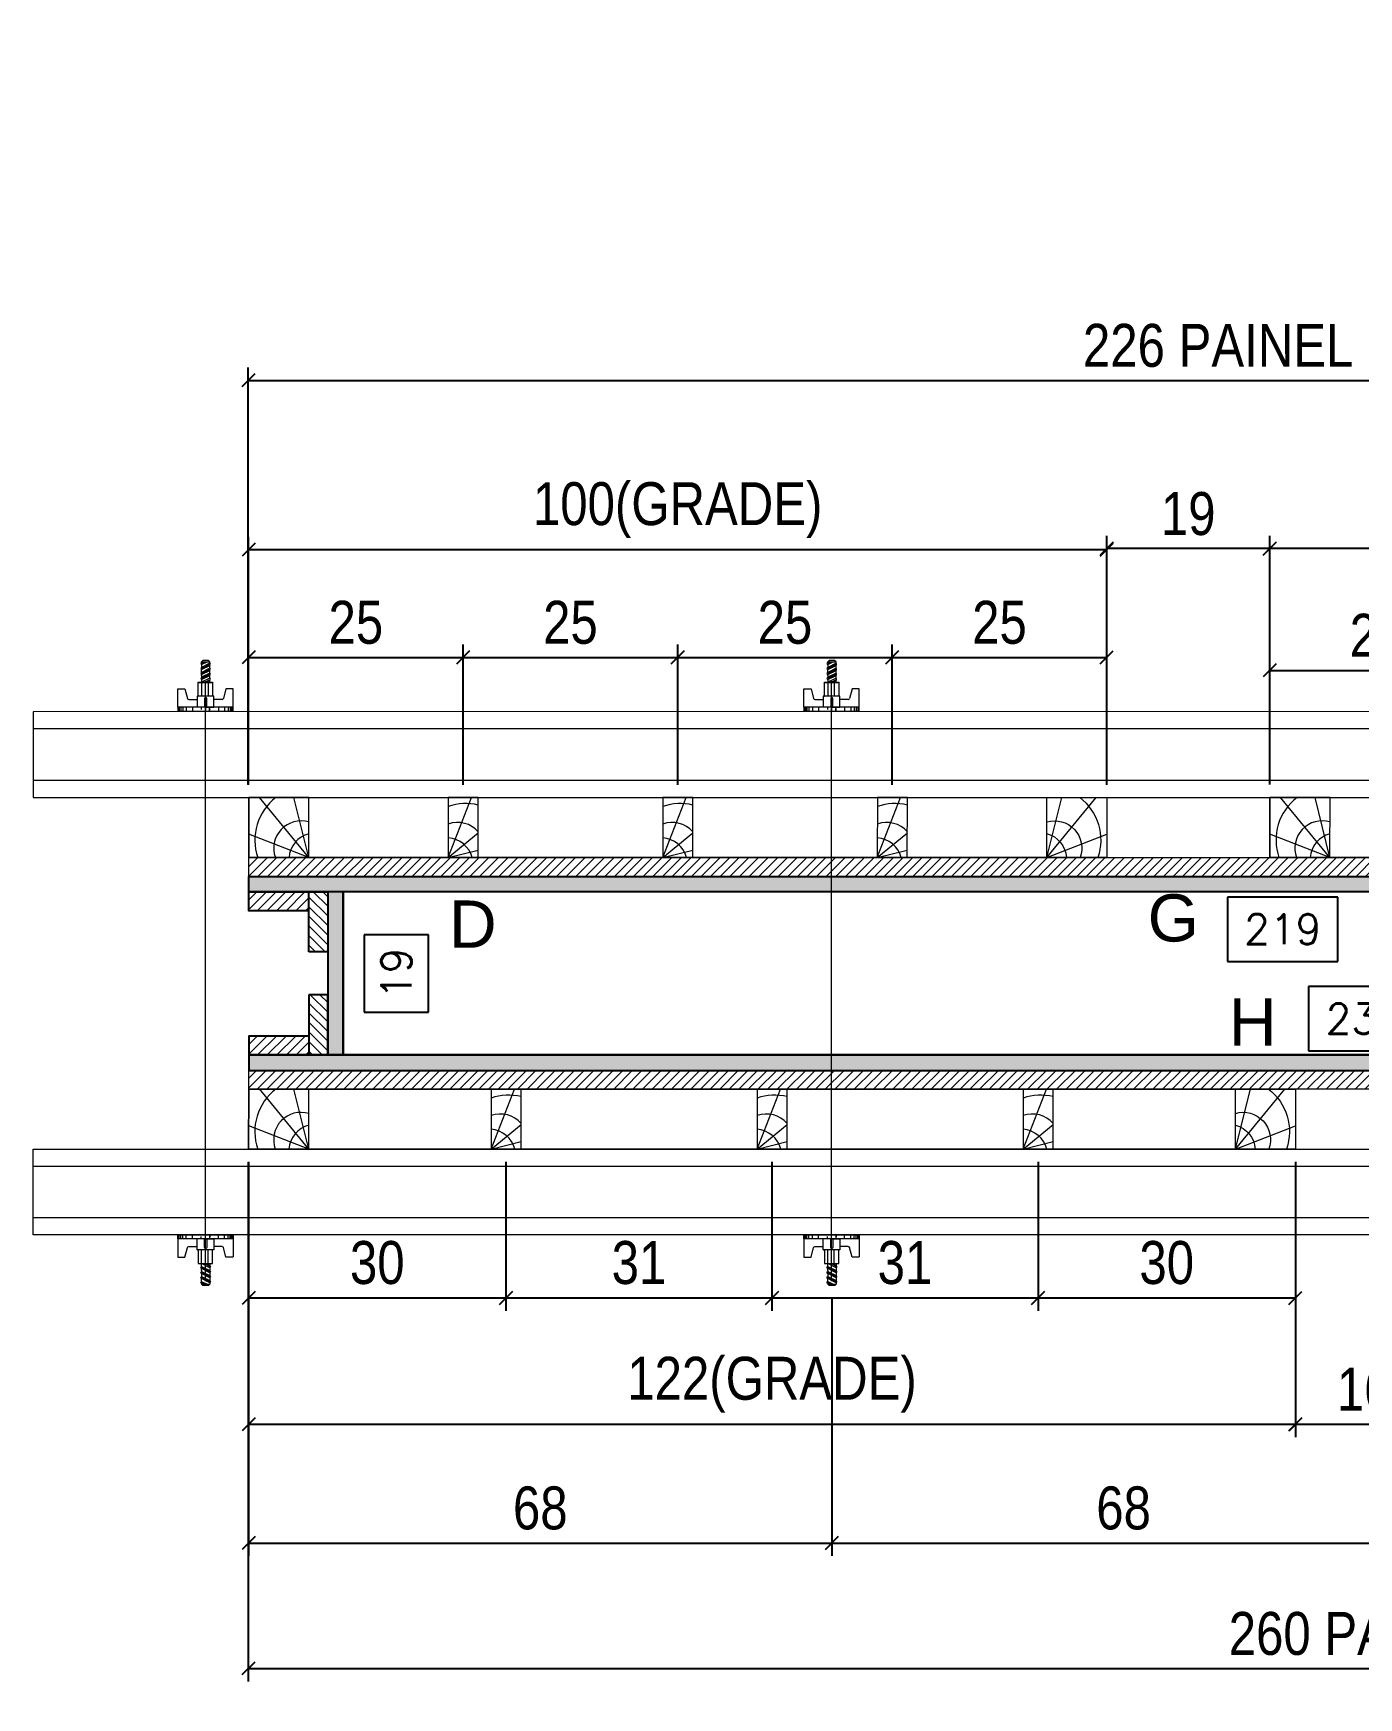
# Model space of a CAD drawing. Extents: x 14400 to 27878, y -21631 to 6985.
# Drawn here: x 22919.6 to 23228.5, y -763.4 to -375.5 of the extents above; entities that cross this region are included whole.
import ezdxf
from ezdxf.enums import TextEntityAlignment as Align

# ---------------------------------------------------------------- set-up
doc = ezdxf.new("R2010")
doc.units = 0
for name, color, linetype in [('CHAPA', 1, 'Continuous'), ('COTA', 241, 'Continuous'), ('F-PILARES-S', 170, 'Continuous'), ('SARRAFO', 251, 'Continuous'), ('TEXTO_GERAL', 7, 'Continuous')]:
    doc.layers.add(name, color=color, linetype=linetype)
for name, color, linetype, lineweight in [('Hachura', 251, 'Continuous', 9), ('Madeira', 126, 'Continuous', 18), ('Perfil Metálico', 224, 'Continuous', 18)]:
    doc.layers.add(name, color=color, linetype=linetype, lineweight=lineweight)
doc.styles.add('ARIAL', font='arial.ttf')
doc.styles.add('COTA TECNICA 2X', font='techl___.ttf', dxfattribs={"height": 10})
doc.styles.add('ROMANS', font='romans.shx')
doc.dimstyles.new('SECAO PILAR', dxfattribs={"dimtxt": 10, "dimasz": 3, "dimexe": 3, "dimexo": 3, "dimgap": 3, "dimtad": 1, "dimdec": 1, "dimlfac": 0.5, "dimzin": 12, "dimdsep": 46, "dimtxsty": 'COTA TECNICA 2X', "dimblk1": 'OBLIQUE', "dimblk2": 'OBLIQUE', "dimsah": 1, "dimcen": 0.9, "dimclrd": 256, "dimclre": 256, "dimclrt": 256, "dimadec": 1, "dimazin": 3, "dimtfac": 1, "dimtdec": 1, "dimtmove": 0, "dimatfit": 3, "dimfxl": 1, "dimtolj": 1, "dimtzin": 12, "dimarcsym": 0})
doc.dimstyles.new('SECÇÃO 2', dxfattribs={"dimtxt": 7, "dimasz": 6, "dimexe": 0.18, "dimexo": 2, "dimgap": -4, "dimtad": 3, "dimdec": 1, "dimlfac": 0.5, "dimzin": 12, "dimdsep": 46, "dimtxsty": 'ROMANS', "dimblk": 'ARCHTICK', "dimcen": 0.09, "dimse1": 1, "dimse2": 1, "dimsd1": 1, "dimsd2": 1, "dimclrd": 180, "dimclre": 5, "dimclrt": 1, "dimadec": 0, "dimazin": 3, "dimtfac": 1, "dimtdec": 1, "dimtofl": 0, "dimtmove": 0, "dimatfit": 3, "dimldrblk": 'ARCHTICK', "dimfxl": 1, "dimtolj": 1, "dimtzin": 0, "dimarcsym": 0})
pattern_1 = [(45, (32418.2473, 21777.856), (-1.12253202, 1.12253202), [])]
pattern_2 = [(135, (384.4873, 8019.9996), (-1.12253202, -1.12253202), [])]
pattern_3 = [(45, (30134.5136, 773.63), (-1.122532, 1.122532), [])]

# ---------------------------------------------------------------- blocks, each defined once
blk = doc.blocks.new('*D155')
at = {"layer": 'COTA', "color": 180, "lineweight": -2, "transparency": 16777216}
for p, q in [((23242.77, -597.65), (23216.77, -597.65)), ((23216.77, -597.65), (23216.77, -612.65)), ((23242.77, -612.65), (23242.77, -597.65)), ((23216.77, -612.65), (23242.77, -612.65))]:
    blk.add_line(p, q, dxfattribs=at)
at = {"layer": 'Defpoints', "color": 0, "transparency": 16777216}
for p in [(22991.77, -613.61), (23467.77, -613.61), (23467.77, -616.65)]:
    blk.add_point(p, dxfattribs=at)
at = {"layer": 'COTA', "color": 1, "transparency": 16777216, "insert": (23229.77, -605.15), "char_height": 7, "attachment_point": 5, "style": 'ROMANS'}
blk.add_mtext('\\A1;238', dxfattribs=at)
blk = doc.blocks.new('_ArchTick')
at = {"color": 0, "linetype": 'ByBlock', "const_width": 0.15}
blk.add_lwpolyline([(-0.5, -0.5), (0.5, 0.5)], dxfattribs=at)
blk = doc.blocks.new('*D156')
at = {"layer": 'COTA', "color": 180, "lineweight": -2, "transparency": 16777216}
for p, q in [((23223.6, -576.81), (23197.93, -576.81)), ((23197.93, -576.81), (23197.93, -591.81)), ((23223.6, -591.81), (23223.6, -576.81)), ((23197.93, -591.81), (23223.6, -591.81))]:
    blk.add_line(p, q, dxfattribs=at)
at = {"layer": 'Defpoints', "color": 0, "transparency": 16777216}
for p in [(22991.77, -575.61), (23429.77, -575.61), (23429.77, -595.81)]:
    blk.add_point(p, dxfattribs=at)
at = {"layer": 'COTA', "color": 1, "transparency": 16777216, "insert": (23210.77, -584.31), "char_height": 7, "attachment_point": 5, "style": 'ROMANS'}
blk.add_mtext('\\A1;219', dxfattribs=at)
blk = doc.blocks.new('*D157')
at = {"layer": 'COTA', "color": 180, "lineweight": -2, "transparency": 16777216}
for p, q in [((23011.67, -585.61), (22996.67, -585.61)), ((22996.67, -585.61), (22996.67, -603.61)), ((23011.67, -603.61), (23011.67, -585.61)), ((22996.67, -603.61), (23011.67, -603.61))]:
    blk.add_line(p, q, dxfattribs=at)
at = {"layer": 'Defpoints', "color": 0, "transparency": 16777216}
for p in [(22991.77, -575.61), (22991.77, -613.61), (23015.67, -613.61)]:
    blk.add_point(p, dxfattribs=at)
at = {"layer": 'COTA', "color": 1, "transparency": 16777216, "insert": (23004.17, -594.61), "char_height": 7, "attachment_point": 5, "rotation": 90, "style": 'ROMANS'}
blk.add_mtext('\\A1;19', dxfattribs=at)
blk = doc.blocks.new('PONTALETE')
at = {"layer": 'Madeira'}
for q in [(2.71, 7), (7, 5.76), (7, 1.74)]:
    blk.add_line((0, 0), q, dxfattribs=at)
blk.add_lwpolyline([(0, 0), (7, 0), (7, 7), (0, 7)], close=True, dxfattribs=at)
for centre, radius, start, end in [((2.04, 0.06), 6.23, 37.2818, 109.0913), ((1.09, 0.9), 3.19, 343.603, 109.9847), ((-0.21, -0.78), 3.09, 14.6322, 86.0383)]:
    blk.add_arc(centre, radius, start, end, dxfattribs=at)
blk = doc.blocks.new('MEIO PONTALETE')
at = {"layer": 'Madeira'}
for q in [(2.71, 7), (3.5, 2.88), (3.5, 0.87)]:
    blk.add_line((0, 0), q, dxfattribs=at)
blk.add_lwpolyline([(0, 0), (3.5, 0), (3.5, 7), (0, 7)], close=True, dxfattribs=at)
for centre, radius, start, end in [((2.04, 0.06), 6.23, 76.4499, 109.0913), ((1.09, 0.9), 3.19, 40.9063, 109.9847), ((-0.21, -0.78), 3.09, 14.6322, 86.0383)]:
    blk.add_arc(centre, radius, start, end, dxfattribs=at)
blk = doc.blocks.new('_Oblique')
at = {"color": 0, "linetype": 'ByBlock', "lineweight": -2}
blk.add_line((-0.5, -0.5), (0.5, 0.5), dxfattribs=at)
blk = doc.blocks.new('*D191')
at = {"layer": 'COTA', "lineweight": -2, "transparency": 16777216}
for p, q in [((22969.67, -550.61), (22969.67, -453.41)), ((23421.77, -530.61), (23421.77, -453.41)), ((22969.67, -456.41), (23421.77, -456.41))]:
    blk.add_line(p, q, dxfattribs=at)
at = {"layer": 'Defpoints', "color": 0, "transparency": 16777216}
for p in [(23421.77, -456.41), (23421.77, -533.61), (22969.67, -553.61)]:
    blk.add_point(p, dxfattribs=at)
at = {"layer": 'COTA', "lineweight": -2, "transparency": 16777216, "xscale": 3, "yscale": 3, "zscale": 3, "rotation": 180}
blk.add_blockref('_Oblique', (22969.67, -456.41), dxfattribs=at)
at = {"layer": 'COTA', "lineweight": -2, "transparency": 16777216, "xscale": 3, "yscale": 3, "zscale": 3}
blk.add_blockref('_Oblique', (23421.77, -456.41), dxfattribs=at)
at = {"layer": 'COTA', "transparency": 16777216, "insert": (23195.72, -448.31), "char_height": 10, "attachment_point": 5, "style": 'COTA TECNICA 2X'}
blk.add_mtext('\\A1;226 PAINEL', dxfattribs=at)
blk = doc.blocks.new('*D192')
at = {"layer": 'COTA', "lineweight": -2, "transparency": 16777216}
for p, q in [((22969.73, -550.64), (22969.73, -517.96)), ((23019.75, -550.64), (23019.75, -517.96)), ((22969.73, -520.96), (23019.75, -520.96))]:
    blk.add_line(p, q, dxfattribs=at)
at = {"layer": 'Defpoints', "color": 0, "transparency": 16777216}
for p in [(23019.75, -520.96), (22969.73, -553.64), (23019.75, -553.64)]:
    blk.add_point(p, dxfattribs=at)
at = {"layer": 'COTA', "lineweight": -2, "transparency": 16777216, "xscale": 3, "yscale": 3, "zscale": 3, "rotation": 180}
blk.add_blockref('_Oblique', (22969.73, -520.96), dxfattribs=at)
at = {"layer": 'COTA', "lineweight": -2, "transparency": 16777216, "xscale": 3, "yscale": 3, "zscale": 3}
blk.add_blockref('_Oblique', (23019.75, -520.96), dxfattribs=at)
at = {"layer": 'COTA', "transparency": 16777216, "insert": (22994.74, -512.85), "char_height": 10, "attachment_point": 5, "style": 'COTA TECNICA 2X'}
blk.add_mtext('\\A1;25', dxfattribs=at)
blk = doc.blocks.new('*D193')
at = {"layer": 'COTA', "lineweight": -2, "transparency": 16777216}
for p, q in [((23019.75, -550.64), (23019.75, -517.96)), ((23069.75, -550.64), (23069.75, -517.96)), ((23019.75, -520.96), (23069.75, -520.96))]:
    blk.add_line(p, q, dxfattribs=at)
at = {"layer": 'Defpoints', "color": 0, "transparency": 16777216}
for p in [(23069.75, -520.96), (23019.75, -553.64), (23069.75, -553.64)]:
    blk.add_point(p, dxfattribs=at)
at = {"layer": 'COTA', "lineweight": -2, "transparency": 16777216, "xscale": 3, "yscale": 3, "zscale": 3, "rotation": 180}
blk.add_blockref('_Oblique', (23019.75, -520.96), dxfattribs=at)
at = {"layer": 'COTA', "lineweight": -2, "transparency": 16777216, "xscale": 3, "yscale": 3, "zscale": 3}
blk.add_blockref('_Oblique', (23069.75, -520.96), dxfattribs=at)
at = {"layer": 'COTA', "transparency": 16777216, "insert": (23044.75, -512.85), "char_height": 10, "attachment_point": 5, "style": 'COTA TECNICA 2X'}
blk.add_mtext('\\A1;25', dxfattribs=at)
blk = doc.blocks.new('*D194')
at = {"layer": 'COTA', "lineweight": -2, "transparency": 16777216}
for p, q in [((23069.75, -550.64), (23069.75, -517.96)), ((23119.75, -550.64), (23119.75, -517.96)), ((23069.75, -520.96), (23119.75, -520.96))]:
    blk.add_line(p, q, dxfattribs=at)
at = {"layer": 'Defpoints', "color": 0, "transparency": 16777216}
for p in [(23119.75, -520.96), (23069.75, -553.64), (23119.75, -553.64)]:
    blk.add_point(p, dxfattribs=at)
at = {"layer": 'COTA', "lineweight": -2, "transparency": 16777216, "xscale": 3, "yscale": 3, "zscale": 3, "rotation": 180}
blk.add_blockref('_Oblique', (23069.75, -520.96), dxfattribs=at)
at = {"layer": 'COTA', "lineweight": -2, "transparency": 16777216, "xscale": 3, "yscale": 3, "zscale": 3}
blk.add_blockref('_Oblique', (23119.75, -520.96), dxfattribs=at)
at = {"layer": 'COTA', "transparency": 16777216, "insert": (23094.75, -512.85), "char_height": 10, "attachment_point": 5, "style": 'COTA TECNICA 2X'}
blk.add_mtext('\\A1;25', dxfattribs=at)
blk = doc.blocks.new('*D195')
at = {"layer": 'COTA', "lineweight": -2, "transparency": 16777216}
for p, q in [((22969.73, -550.64), (22969.73, -492.86)), ((23169.75, -495.86), (22969.73, -495.86)), ((23169.75, -550.62), (23169.75, -492.86))]:
    blk.add_line(p, q, dxfattribs=at)
at = {"layer": 'Defpoints', "color": 0, "transparency": 16777216}
for p in [(22969.73, -495.86), (22969.73, -553.64), (23169.75, -553.62)]:
    blk.add_point(p, dxfattribs=at)
at = {"layer": 'COTA', "lineweight": -2, "transparency": 16777216, "xscale": 3, "yscale": 3, "zscale": 3, "rotation": 180}
blk.add_blockref('_Oblique', (22969.73, -495.86), dxfattribs=at)
at = {"layer": 'COTA', "lineweight": -2, "transparency": 16777216, "xscale": 3, "yscale": 3, "zscale": 3}
blk.add_blockref('_Oblique', (23169.75, -495.86), dxfattribs=at)
at = {"layer": 'COTA', "transparency": 16777216, "insert": (23069.74, -486.64), "char_height": 10, "attachment_point": 5, "style": 'COTA TECNICA 2X'}
blk.add_mtext('\\A1;100(GRADE)', dxfattribs=at)
blk = doc.blocks.new('*D198')
at = {"layer": 'COTA', "lineweight": -2, "transparency": 16777216}
for p, q in [((23119.75, -550.64), (23119.75, -517.96)), ((23169.75, -550.58), (23169.75, -517.96)), ((23119.75, -520.96), (23169.75, -520.96))]:
    blk.add_line(p, q, dxfattribs=at)
at = {"layer": 'Defpoints', "color": 0, "transparency": 16777216}
for p in [(23169.75, -520.96), (23119.75, -553.64), (23169.75, -553.58)]:
    blk.add_point(p, dxfattribs=at)
at = {"layer": 'COTA', "lineweight": -2, "transparency": 16777216, "xscale": 3, "yscale": 3, "zscale": 3, "rotation": 180}
blk.add_blockref('_Oblique', (23119.75, -520.96), dxfattribs=at)
at = {"layer": 'COTA', "lineweight": -2, "transparency": 16777216, "xscale": 3, "yscale": 3, "zscale": 3}
blk.add_blockref('_Oblique', (23169.75, -520.96), dxfattribs=at)
at = {"layer": 'COTA', "transparency": 16777216, "insert": (23144.75, -512.85), "char_height": 10, "attachment_point": 5, "style": 'COTA TECNICA 2X'}
blk.add_mtext('\\A1;25', dxfattribs=at)
blk = doc.blocks.new('*D187')
at = {"layer": 'COTA', "lineweight": -2, "transparency": 16777216}
for p, q in [((23207.74, -550.38), (23207.74, -520.98)), ((23257.76, -550.38), (23257.76, -520.98)), ((23207.74, -523.98), (23257.76, -523.98))]:
    blk.add_line(p, q, dxfattribs=at)
at = {"layer": 'Defpoints', "color": 0, "transparency": 16777216}
for p in [(23257.76, -523.98), (23207.74, -553.38), (23257.76, -553.38)]:
    blk.add_point(p, dxfattribs=at)
at = {"layer": 'COTA', "lineweight": -2, "transparency": 16777216, "xscale": 3, "yscale": 3, "zscale": 3, "rotation": 180}
blk.add_blockref('_Oblique', (23207.74, -523.98), dxfattribs=at)
at = {"layer": 'COTA', "lineweight": -2, "transparency": 16777216, "xscale": 3, "yscale": 3, "zscale": 3}
blk.add_blockref('_Oblique', (23257.76, -523.98), dxfattribs=at)
at = {"layer": 'COTA', "transparency": 16777216, "insert": (23232.75, -515.87), "char_height": 10, "attachment_point": 5, "style": 'COTA TECNICA 2X'}
blk.add_mtext('\\A1;25', dxfattribs=at)
blk = doc.blocks.new('*D190')
at = {"layer": 'COTA', "lineweight": -2, "transparency": 16777216}
for p, q in [((23207.74, -550.38), (23207.74, -492.6)), ((23407.75, -550.36), (23407.75, -492.6)), ((23407.75, -495.6), (23207.74, -495.6))]:
    blk.add_line(p, q, dxfattribs=at)
at = {"layer": 'Defpoints', "color": 0, "transparency": 16777216}
for p in [(23207.74, -495.6), (23207.74, -553.38), (23407.75, -553.36)]:
    blk.add_point(p, dxfattribs=at)
at = {"layer": 'COTA', "lineweight": -2, "transparency": 16777216, "xscale": 3, "yscale": 3, "zscale": 3, "rotation": 180}
blk.add_blockref('_Oblique', (23207.74, -495.6), dxfattribs=at)
at = {"layer": 'COTA', "lineweight": -2, "transparency": 16777216, "xscale": 3, "yscale": 3, "zscale": 3}
blk.add_blockref('_Oblique', (23407.75, -495.6), dxfattribs=at)
at = {"layer": 'COTA', "transparency": 16777216, "insert": (23307.75, -486.38), "char_height": 10, "attachment_point": 5, "style": 'COTA TECNICA 2X'}
blk.add_mtext('\\A1;100(GRADE)', dxfattribs=at)
blk = doc.blocks.new('*D197')
at = {"layer": 'COTA', "lineweight": -2, "transparency": 16777216}
for p, q in [((23169.75, -550.64), (23169.75, -492.6)), ((23207.74, -550.61), (23207.74, -492.6)), ((23207.74, -495.6), (23169.75, -495.6))]:
    blk.add_line(p, q, dxfattribs=at)
at = {"layer": 'Defpoints', "color": 0, "transparency": 16777216}
for p in [(23169.75, -495.6), (23169.75, -553.64), (23207.74, -553.61)]:
    blk.add_point(p, dxfattribs=at)
at = {"layer": 'COTA', "lineweight": -2, "transparency": 16777216, "xscale": 3, "yscale": 3, "zscale": 3, "rotation": 180}
blk.add_blockref('_Oblique', (23169.75, -495.6), dxfattribs=at)
at = {"layer": 'COTA', "lineweight": -2, "transparency": 16777216, "xscale": 3, "yscale": 3, "zscale": 3}
blk.add_blockref('_Oblique', (23207.74, -495.6), dxfattribs=at)
at = {"layer": 'COTA', "transparency": 16777216, "insert": (23188.74, -487.51), "char_height": 10, "attachment_point": 5, "style": 'COTA TECNICA 2X'}
blk.add_mtext('\\A1;19', dxfattribs=at)
blk = doc.blocks.new('*D204')
at = {"layer": 'COTA', "lineweight": -2, "transparency": 16777216}
for p, q in [((23153.73, -638.55), (23153.73, -673.26)), ((23213.73, -638.56), (23213.73, -673.26)), ((23213.73, -670.26), (23153.73, -670.26))]:
    blk.add_line(p, q, dxfattribs=at)
at = {"layer": 'Defpoints', "color": 0, "transparency": 16777216}
for p in [(23153.73, -635.55), (23213.73, -635.56), (23153.73, -670.26)]:
    blk.add_point(p, dxfattribs=at)
at = {"layer": 'COTA', "lineweight": -2, "transparency": 16777216, "xscale": 3, "yscale": 3, "zscale": 3, "rotation": 180}
blk.add_blockref('_Oblique', (23153.73, -670.26), dxfattribs=at)
at = {"layer": 'COTA', "lineweight": -2, "transparency": 16777216, "xscale": 3, "yscale": 3, "zscale": 3}
blk.add_blockref('_Oblique', (23213.73, -670.26), dxfattribs=at)
at = {"layer": 'COTA', "transparency": 16777216, "insert": (23183.73, -662.05), "char_height": 10, "attachment_point": 5, "style": 'COTA TECNICA 2X'}
blk.add_mtext('\\A1;30', dxfattribs=at)
blk = doc.blocks.new('*D205')
at = {"layer": 'COTA', "lineweight": -2, "transparency": 16777216}
for p, q in [((22969.73, -638.54), (22969.73, -702.68)), ((23213.73, -638.56), (23213.73, -702.68)), ((22969.73, -699.68), (23213.73, -699.68))]:
    blk.add_line(p, q, dxfattribs=at)
at = {"layer": 'Defpoints', "color": 0, "transparency": 16777216}
for p in [(22969.73, -635.54), (23213.73, -635.56), (23213.73, -699.68)]:
    blk.add_point(p, dxfattribs=at)
at = {"layer": 'COTA', "lineweight": -2, "transparency": 16777216, "xscale": 3, "yscale": 3, "zscale": 3, "rotation": 180}
blk.add_blockref('_Oblique', (22969.73, -699.68), dxfattribs=at)
at = {"layer": 'COTA', "lineweight": -2, "transparency": 16777216, "xscale": 3, "yscale": 3, "zscale": 3}
blk.add_blockref('_Oblique', (23213.73, -699.68), dxfattribs=at)
at = {"layer": 'COTA', "transparency": 16777216, "insert": (23091.73, -690.46), "char_height": 10, "attachment_point": 5, "style": 'COTA TECNICA 2X'}
blk.add_mtext('\\A1;122(GRADE)', dxfattribs=at)
blk = doc.blocks.new('*D206')
at = {"layer": 'COTA', "lineweight": -2, "transparency": 16777216}
for p, q in [((23091.73, -638.55), (23091.73, -673.26)), ((23153.73, -638.55), (23153.73, -673.26)), ((23153.73, -670.26), (23091.73, -670.26))]:
    blk.add_line(p, q, dxfattribs=at)
at = {"layer": 'Defpoints', "color": 0, "transparency": 16777216}
for p in [(23091.73, -635.55), (23153.73, -635.55), (23091.73, -670.26)]:
    blk.add_point(p, dxfattribs=at)
at = {"layer": 'COTA', "lineweight": -2, "transparency": 16777216, "xscale": 3, "yscale": 3, "zscale": 3, "rotation": 180}
blk.add_blockref('_Oblique', (23091.73, -670.26), dxfattribs=at)
at = {"layer": 'COTA', "lineweight": -2, "transparency": 16777216, "xscale": 3, "yscale": 3, "zscale": 3}
blk.add_blockref('_Oblique', (23153.73, -670.26), dxfattribs=at)
at = {"layer": 'COTA', "transparency": 16777216, "insert": (23122.73, -662.05), "char_height": 10, "attachment_point": 5, "style": 'COTA TECNICA 2X'}
blk.add_mtext('\\A1;31', dxfattribs=at)
blk = doc.blocks.new('*D207')
at = {"layer": 'COTA', "lineweight": -2, "transparency": 16777216}
for p, q in [((23029.73, -638.55), (23029.73, -673.26)), ((23091.73, -638.55), (23091.73, -673.26)), ((23091.73, -670.26), (23029.73, -670.26))]:
    blk.add_line(p, q, dxfattribs=at)
at = {"layer": 'Defpoints', "color": 0, "transparency": 16777216}
for p in [(23029.73, -635.55), (23091.73, -635.55), (23029.73, -670.26)]:
    blk.add_point(p, dxfattribs=at)
at = {"layer": 'COTA', "lineweight": -2, "transparency": 16777216, "xscale": 3, "yscale": 3, "zscale": 3, "rotation": 180}
blk.add_blockref('_Oblique', (23029.73, -670.26), dxfattribs=at)
at = {"layer": 'COTA', "lineweight": -2, "transparency": 16777216, "xscale": 3, "yscale": 3, "zscale": 3}
blk.add_blockref('_Oblique', (23091.73, -670.26), dxfattribs=at)
at = {"layer": 'COTA', "transparency": 16777216, "insert": (23060.73, -662.05), "char_height": 10, "attachment_point": 5, "style": 'COTA TECNICA 2X'}
blk.add_mtext('\\A1;31', dxfattribs=at)
blk = doc.blocks.new('*D208')
at = {"layer": 'COTA', "lineweight": -2, "transparency": 16777216}
for p, q in [((22969.73, -638.55), (22969.73, -673.26)), ((23029.73, -638.55), (23029.73, -673.26)), ((23029.73, -670.26), (22969.73, -670.26))]:
    blk.add_line(p, q, dxfattribs=at)
at = {"layer": 'Defpoints', "color": 0, "transparency": 16777216}
for p in [(22969.73, -635.55), (23029.73, -635.55), (22969.73, -670.26)]:
    blk.add_point(p, dxfattribs=at)
at = {"layer": 'COTA', "lineweight": -2, "transparency": 16777216, "xscale": 3, "yscale": 3, "zscale": 3, "rotation": 180}
blk.add_blockref('_Oblique', (22969.73, -670.26), dxfattribs=at)
at = {"layer": 'COTA', "lineweight": -2, "transparency": 16777216, "xscale": 3, "yscale": 3, "zscale": 3}
blk.add_blockref('_Oblique', (23029.73, -670.26), dxfattribs=at)
at = {"layer": 'COTA', "transparency": 16777216, "insert": (22999.73, -662.05), "char_height": 10, "attachment_point": 5, "style": 'COTA TECNICA 2X'}
blk.add_mtext('\\A1;30', dxfattribs=at)
blk = doc.blocks.new('C')
at = {"layer": 'Hachura', "color": 0}
for p, q in [((0, 3.22), (0, -3.22)), ((0.45, 3.22), (0, 3.22)), ((0.46, 3.16), (0, 3.16)), ((0.46, 3.05), (0, 3.05)), ((0.46, 2.88), (0, 2.88)), ((0, 2.75), (0, -1.16)), ((0.46, 2.65), (0, 2.65)), ((0.46, 2.23), (0, 2.23)), ((0.45, -3.23), (0.45, 3.22)), ((0.45, 3.22), (2.58, 3.22)), ((2.58, 2.39), (1.47, 2.09)), ((2.58, 3.22), (2.58, 2.39)), ((0.46, 1.51), (0, 1.51)), ((0.39, 0.49), (0.17, 0.49)), ((1.74, 0.97), (0.45, 0.97)), ((1.45, 0.1), (0.45, 0.1)), ((1.35, 1.94), (1.35, 0.96)), ((1.74, -0.97), (1.74, 0.97)), ((1.74, 0.97), (1.74, 0.84)), ((1.74, 0.97), (1.74, 0.84)), ((1.74, 0.84), (3.35, 0.84)), ((3.35, 0.45), (1.74, 0.45)), ((3.32, 0.84), (3.32, -0.84)), ((3.35, 0.84), (3.35, -0.84)), ((3.68, 0.45), (3.35, 0.45)), ((3.84, -0.52), (3.35, 0.45)), ((3.35, 0.06), (3.67, -0.57)), ((3.68, 0.45), (4.16, -0.52)), ((3.72, 0.5), (4.25, -0.57)), ((4.37, -0.55), (3.83, 0.53)), ((4.15, 0.45), (3.93, 0.45)), ((4.42, -0.52), (3.93, 0.45)), ((4.15, 0.45), (4.26, 0.45)), ((4.26, 0.45), (4.74, -0.52)), ((4.3, 0.5), (4.83, -0.57)), ((4.95, -0.55), (4.41, 0.53)), ((4.51, 0.45), (4.84, 0.45)), ((5, -0.52), (4.51, 0.45)), ((4.84, 0.45), (5.32, -0.52)), ((4.88, 0.5), (5.41, -0.57)), ((5.53, -0.55), (4.99, 0.53)), ((5.58, -0.52), (5.09, 0.45)), ((5.42, 0.45), (5.09, 0.45)), ((5.58, -0.52), (5.09, 0.45)), ((5.42, 0.45), (5.74, -0.19)), ((5.46, 0.5), (5.74, -0.07)), ((5.74, 0.19), (5.57, 0.53)), ((5.74, 0.32), (5.68, 0.45)), ((5.68, 0.45), (5.74, 0.45)), ((5.74, 0.45), (5.9, 0.29)), ((5.74, 0.45), (5.74, -0.52)), ((5.9, -0.36), (5.9, 0.29)), ((0.45, 0), (0, 0)), ((0.46, -1.52), (0, -1.52)), ((0.08, -0.48), (0.29, -0.48)), ((0.29, -0.48), (0.4, -0.48)), ((0.45, 0), (0.45, -0.97)), ((0.45, -0.16), (1.45, -0.16)), ((0.45, -0.65), (0.45, -0.32)), ((0.45, -3.23), (0.45, -0.65)), ((0.45, -0.97), (1.74, -0.97)), ((1.35, -1.94), (1.35, -0.97)), ((3.35, -0.32), (1.74, -0.32)), ((3.35, -0.84), (1.74, -0.84)), ((3.35, -0.07), (3.58, -0.52)), ((3.35, -0.52), (3.58, -0.52)), ((3.84, -0.52), (4.16, -0.52)), ((4.42, -0.52), (4.74, -0.52)), ((4.63, -0.52), (4.74, -0.52)), ((5, -0.52), (5.32, -0.52)), ((5.58, -0.52), (5.74, -0.52)), ((5.74, -0.52), (5.9, -0.36)), ((5.74, -0.52), (5.74, -0.52)), ((0.46, -2.23), (0, -2.23)), ((0.46, -2.65), (0, -2.65)), ((0.46, -2.88), (0, -2.88)), ((0.46, -3.05), (0, -3.05)), ((0.46, -3.16), (0, -3.16)), ((0, -3.22), (2.57, -3.22)), ((2.58, -2.39), (1.47, -2.1)), ((2.58, -3.23), (2.58, -2.39))]:
    blk.add_line(p, q, dxfattribs=at)
for centre, radius, start, end in [((1.52, 1.94), 0.161, 104.7436, 180), ((1.44, -0.03), 0.129, 272.695, 87.305), ((3.81, 0.39), 0.143, 25.5688, 154.4312), ((4.39, 0.39), 0.143, 25.5688, 154.4312), ((4.97, 0.39), 0.143, 25.5688, 154.4312), ((5.55, 0.39), 0.143, 25.5688, 154.4312), ((0.17, -0.37), 0.174, 221.744, 317.8592), ((3.71, -0.4), 0.174, 222.1408, 318.256), ((4.29, -0.4), 0.174, 222.1408, 318.256), ((4.87, -0.4), 0.174, 222.1408, 318.256), ((5.45, -0.4), 0.174, 222.1408, 318.256), ((5.61, -0.4), 0.174, 317.8592, 318.256), ((1.52, -1.94), 0.161, 180, 255.2564)]:
    blk.add_arc(centre, radius, start, end, dxfattribs=at)
blk = doc.blocks.new('*D209')
at = {"layer": 'COTA', "lineweight": -2, "transparency": 16777216}
for p, q in [((23213.75, -638.55), (23213.75, -702.68)), ((23245.74, -638.55), (23245.74, -702.68)), ((23213.75, -699.68), (23245.74, -699.68))]:
    blk.add_line(p, q, dxfattribs=at)
at = {"layer": 'Defpoints', "color": 0, "transparency": 16777216}
for p in [(23213.75, -635.55), (23245.74, -635.55), (23245.74, -699.68)]:
    blk.add_point(p, dxfattribs=at)
at = {"layer": 'COTA', "lineweight": -2, "transparency": 16777216, "xscale": 3, "yscale": 3, "zscale": 3, "rotation": 180}
blk.add_blockref('_Oblique', (23213.75, -699.68), dxfattribs=at)
at = {"layer": 'COTA', "lineweight": -2, "transparency": 16777216, "xscale": 3, "yscale": 3, "zscale": 3}
blk.add_blockref('_Oblique', (23245.74, -699.68), dxfattribs=at)
at = {"layer": 'COTA', "transparency": 16777216, "insert": (23229.74, -691.58), "char_height": 10, "attachment_point": 5, "style": 'COTA TECNICA 2X'}
blk.add_mtext('\\A1;16', dxfattribs=at)
blk = doc.blocks.new('*D211')
at = {"layer": 'COTA', "lineweight": -2, "transparency": 16777216}
for p, q in [((22969.67, -638.6), (22969.67, -759.59)), ((23489.73, -692.55), (23489.73, -759.59)), ((22969.67, -756.59), (23489.73, -756.59))]:
    blk.add_line(p, q, dxfattribs=at)
at = {"layer": 'Defpoints', "color": 0, "transparency": 16777216}
for p in [(22969.67, -635.6), (23489.73, -689.55), (23489.73, -756.59)]:
    blk.add_point(p, dxfattribs=at)
at = {"layer": 'COTA', "lineweight": -2, "transparency": 16777216, "xscale": 3, "yscale": 3, "zscale": 3, "rotation": 180}
blk.add_blockref('_Oblique', (22969.67, -756.59), dxfattribs=at)
at = {"layer": 'COTA', "lineweight": -2, "transparency": 16777216, "xscale": 3, "yscale": 3, "zscale": 3}
blk.add_blockref('_Oblique', (23489.73, -756.59), dxfattribs=at)
at = {"layer": 'COTA', "transparency": 16777216, "insert": (23229.7, -748.49), "char_height": 10, "attachment_point": 5, "style": 'COTA TECNICA 2X'}
blk.add_mtext('\\A1;260 PAINEL', dxfattribs=at)
blk = doc.blocks.new('*D233')
at = {"layer": 'COTA', "lineweight": -2, "transparency": 16777216}
for p, q in [((22969.75, -638.55), (22969.75, -730.37)), ((23105.68, -670.35), (23105.68, -730.37)), ((22969.75, -727.37), (23105.68, -727.37))]:
    blk.add_line(p, q, dxfattribs=at)
at = {"layer": 'Defpoints', "color": 0, "transparency": 16777216}
for p in [(22969.75, -635.55), (23105.68, -667.35), (23105.68, -727.37)]:
    blk.add_point(p, dxfattribs=at)
at = {"layer": 'COTA', "lineweight": -2, "transparency": 16777216, "xscale": 3, "yscale": 3, "zscale": 3, "rotation": 180}
blk.add_blockref('_Oblique', (22969.75, -727.37), dxfattribs=at)
at = {"layer": 'COTA', "lineweight": -2, "transparency": 16777216, "xscale": 3, "yscale": 3, "zscale": 3}
blk.add_blockref('_Oblique', (23105.68, -727.37), dxfattribs=at)
at = {"layer": 'COTA', "transparency": 16777216, "insert": (23037.72, -719.24), "char_height": 10, "attachment_point": 5, "style": 'COTA TECNICA 2X'}
blk.add_mtext('\\A1;68', dxfattribs=at)
blk = doc.blocks.new('*D234')
at = {"layer": 'COTA', "lineweight": -2, "transparency": 16777216}
for p, q in [((23105.68, -670.35), (23105.68, -730.37)), ((23241.68, -670.35), (23241.68, -730.37)), ((23105.68, -727.37), (23241.68, -727.37))]:
    blk.add_line(p, q, dxfattribs=at)
at = {"layer": 'Defpoints', "color": 0, "transparency": 16777216}
for p in [(23105.68, -667.35), (23241.68, -667.35), (23241.68, -727.37)]:
    blk.add_point(p, dxfattribs=at)
at = {"layer": 'COTA', "lineweight": -2, "transparency": 16777216, "xscale": 3, "yscale": 3, "zscale": 3, "rotation": 180}
blk.add_blockref('_Oblique', (23105.68, -727.37), dxfattribs=at)
at = {"layer": 'COTA', "lineweight": -2, "transparency": 16777216, "xscale": 3, "yscale": 3, "zscale": 3}
blk.add_blockref('_Oblique', (23241.68, -727.37), dxfattribs=at)
at = {"layer": 'COTA', "transparency": 16777216, "insert": (23173.68, -719.24), "char_height": 10, "attachment_point": 5, "style": 'COTA TECNICA 2X'}
blk.add_mtext('\\A1;68', dxfattribs=at)

msp = doc.modelspace()

# ---------------------------------------------------------------- hatches: boundary and pattern name
at = {"layer": 'Hachura'}
h = msp.add_hatch(dxfattribs=at)
h.set_pattern_fill('ANSI31', color=256, scale=0.5, angle=360, style=0)
h.set_pattern_definition(pattern_3)
h.paths.add_polyline_path([(22969.768, -572.007), (22969.768, -567.565), (23421.769, -567.607), (23421.769, -572.007)])
h = msp.add_hatch(color=256, dxfattribs=at)
h.dxf.hatch_style = 1
h.paths.add_polyline_path([(22969.768, -572.007), (22969.768, -575.607), (23421.769, -575.607), (23421.769, -572.007)])
h = msp.add_hatch(dxfattribs=at)
h.set_pattern_fill('ANSI31', color=256, scale=0.5, angle=360, style=0)
h.set_pattern_definition(pattern_1)
h.paths.add_polyline_path([(22983.768, -580.007), (22983.768, -575.607), (22969.768, -575.607), (22969.768, -580.007)])
h = msp.add_hatch(dxfattribs=at)
h.set_pattern_fill('ANSI31', color=256, scale=0.5, angle=450, style=0)
h.set_pattern_definition(pattern_2)
h.paths.add_polyline_path([(22988.168, -575.607), (22983.768, -575.607), (22983.768, -589.607), (22988.168, -589.607)])
h = msp.add_hatch(color=256, dxfattribs=at)
h.dxf.hatch_style = 1
h.paths.add_polyline_path([(22988.168, -613.607), (22991.768, -613.607), (22991.768, -575.607), (22988.168, -575.607)])
h = msp.add_hatch(dxfattribs=at)
h.set_pattern_fill('ANSI31', color=256, scale=0.5, angle=450, style=0)
h.set_pattern_definition(pattern_2)
h.paths.add_polyline_path([(22988.168, -613.607), (22983.768, -613.607), (22983.768, -599.607), (22988.168, -599.607)])
h = msp.add_hatch(dxfattribs=at)
h.set_pattern_fill('ANSI31', color=256, scale=0.5, angle=360, style=0)
h.set_pattern_definition(pattern_1)
h.paths.add_polyline_path([(22983.768, -609.207), (22983.768, -613.607), (22969.768, -613.607), (22969.768, -609.207)])
h = msp.add_hatch(color=256, dxfattribs=at)
h.dxf.hatch_style = 1
h.paths.add_polyline_path([(23489.768, -617.207), (23489.768, -613.607), (22969.768, -613.607), (22969.768, -617.207)])
h = msp.add_hatch(dxfattribs=at)
h.set_pattern_fill('ANSI31', color=256, scale=0.5, angle=360, style=0)
h.set_pattern_definition(pattern_3)
h.paths.add_polyline_path([(23489.768, -617.218), (23489.768, -621.597), (22969.768, -621.629), (22969.768, -617.207)])

# ---------------------------------------------------------------- linework, layer by layer
at = {"layer": 'CHAPA'}
for points in [[(23421.769, -575.607), (22969.768, -575.607), (22969.768, -572.007), (23421.769, -572.007)], [(22988.168, -613.607), (22991.768, -613.607), (22991.768, -575.607), (22988.168, -575.607)], [(23489.768, -613.607), (22969.768, -613.607), (22969.768, -617.207), (23489.768, -617.207)]]:
    msp.add_lwpolyline(points, close=True, dxfattribs=at)
at = {"layer": 'F-PILARES-S', "linetype": 'Continuous'}
msp.add_lwpolyline([(23467.768, -613.607), (23467.768, -137.607), (22991.768, -137.607), (22991.768, -175.607), (23429.768, -175.607), (23429.768, -575.607), (22991.768, -575.607), (22991.768, -613.607), (23467.768, -613.607)], dxfattribs=at)
at = {"layer": 'Hachura'}
for p, q in [((22959.676, -666.35), (22959.684, -526.465)), ((23105.617, -666.35), (23105.625, -526.465))]:
    msp.add_line(p, q, dxfattribs=at)
for points in [[(22969.768, -567.607), (23421.769, -567.607), (23421.769, -572.007), (22969.768, -572.007)], [(22969.768, -617.207), (23489.768, -617.207), (23489.768, -621.607), (22969.768, -621.607)]]:
    msp.add_lwpolyline(points, close=True, dxfattribs=at)
at = {"layer": 'Madeira'}
for points in [[(22969.768, -567.607), (22969.784, -553.607), (23169.777, -553.61), (23169.761, -567.61)], [(23207.776, -567.605), (23207.792, -553.605), (23407.785, -553.607), (23407.769, -567.607)], [(22969.753, -635.549), (22969.768, -621.549), (23213.761, -621.551), (23213.746, -635.551)]]:
    msp.add_lwpolyline(points, close=True, dxfattribs=at)
at = {"layer": 'Perfil Metálico'}
for points in [[(23421.769, -533.608), (22919.553, -533.609), (22919.553, -553.609), (23421.769, -553.608)], [(23421.769, -537.608), (22919.553, -537.609)], [(22919.553, -549.609), (23421.769, -549.608)], [(22919.553, -639.549), (23553.179, -639.549)], [(23553.179, -651.549), (22919.553, -651.549)]]:
    msp.add_lwpolyline(points, dxfattribs=at)
msp.add_lwpolyline([(22919.553, -655.549), (22919.553, -635.549), (23553.179, -635.549), (23553.179, -655.549)], close=True, dxfattribs=at)
at = {"layer": 'SARRAFO'}
for points in [[(22983.768, -580.007), (22969.768, -580.007), (22969.768, -575.607), (22983.768, -575.607)], [(22983.768, -609.207), (22969.768, -609.207), (22969.768, -613.607), (22983.768, -613.607)]]:
    msp.add_lwpolyline(points, dxfattribs=at)
for points in [[(22983.768, -589.607), (22983.768, -575.607), (22988.168, -575.607), (22988.168, -589.607)], [(22983.768, -599.607), (22983.768, -613.607), (22988.168, -613.607), (22988.168, -599.607)]]:
    msp.add_lwpolyline(points, close=True, dxfattribs=at)

# ---------------------------------------------------------------- block references
at = {"layer": 'Hachura', "linetype": 'Continuous', "yscale": 2, "zscale": 2}
for p, xscale, rotation in [((22959.674, -533.465), 2, 90.00000000000001), ((23105.615, -533.465), 2, 90.00000000000001), ((22959.676, -655.549), -2, 90), ((23105.617, -655.549), -2, 90)]:
    msp.add_blockref('C', p, dxfattribs=dict(at, xscale=xscale, rotation=rotation))
at = {"layer": 'Madeira'}
for name, p, xscale, yscale, zscale, rotation in [('PONTALETE', (22983.768, -567.613), 2, 2, 2, 89.93708930310329), ('MEIO PONTALETE', (23016.268, -567.606), 1.999999997962732, 1.999999997962732, 1.999999997962732, 359.9370893031033), ('MEIO PONTALETE', (23066.268, -567.606), 1.999999997962732, 1.999999997962732, 1.999999997962732, 359.9370893031033), ('MEIO PONTALETE', (23116.268, -567.606), 1.999999997962732, 1.999999997962732, 1.999999997962732, 359.9370893031033), ('PONTALETE', (23155.761, -567.594), -2, 2, 2, 269.9370893031033), ('PONTALETE', (23221.776, -567.611), 2, 2, 2, 89.93708930310329), ('PONTALETE', (22983.753, -635.555), 2, 2, 2, 89.93708930310329), ('MEIO PONTALETE', (23026.253, -635.547), 1.999999997962732, 1.999999997962732, 1.999999997962732, 359.9370893031033), ('MEIO PONTALETE', (23088.253, -635.547), 1.999999997962732, 1.999999997962732, 1.999999997962732, 359.9370893031033), ('MEIO PONTALETE', (23150.253, -635.547), 1.999999997962732, 1.999999997962732, 1.999999997962732, 359.9370893031033), ('PONTALETE', (23199.746, -635.536), -2, 2, 2, 269.9370893031033)]:
    msp.add_blockref(name, p, dxfattribs=dict(at, xscale=xscale, yscale=yscale, zscale=zscale, rotation=rotation))

# ---------------------------------------------------------------- texts
at = {"layer": 'TEXTO_GERAL', "style": 'ARIAL'}
for s, p in [('D', (23022.009, -583.115)), ('G', (23185.266, -581.673)), ('H', (23203.78, -605.945))]:
    msp.add_text(s, height=11, dxfattribs=at).set_placement(p, align=Align.MIDDLE_CENTER)

# ---------------------------------------------------------------- dimensions: what is measured, and where the dimension line sits
at = {"layer": 'COTA'}
dim = msp.add_linear_dim(base=(23421.769, -456.413), p1=(22969.674, -553.611), p2=(23421.769, -533.608), text='<> PAINEL', dimstyle='SECAO PILAR', dxfattribs=at)
dim.commit()
dim.dimension.update_dxf_attribs({"geometry": '*D191', "text_midpoint": (23195.722, -456.413), "dimtype": 160})
for base, p1, p2, text, picture, middle in [((22969.732, -495.858), (23169.746, -553.623), (22969.732, -553.641), '<>(GRADE)', '*D195', (23069.739, -486.637)), ((23207.74, -495.597), (23407.754, -553.362), (23207.74, -553.38), '<>(GRADE)', '*D190', (23307.747, -486.376)), ((23489.731, -756.592), (22969.674, -635.605), (23489.731, -689.549), '<> PAINEL', '*D211', (23229.702, -748.489))]:
    dim = msp.add_linear_dim(base=base, p1=p1, p2=p2, text=text, dimstyle='SECAO PILAR', dxfattribs=at)
    dim.commit()
    dim.dimension.update_dxf_attribs({"geometry": picture, "text_midpoint": middle})
for base, p1, p2, picture, middle in [((23169.746, -495.597), (23207.74, -553.608), (23169.746, -553.639), '*D197', (23188.743, -487.509)), ((23019.753, -520.961), (22969.732, -553.641), (23019.753, -553.639), '*D192', (22994.742, -512.852)), ((23069.753, -520.961), (23019.753, -553.639), (23069.753, -553.639), '*D193', (23044.753, -512.852)), ((23119.753, -520.961), (23069.753, -553.639), (23119.753, -553.639), '*D194', (23094.753, -512.852)), ((23169.746, -520.961), (23119.753, -553.639), (23169.746, -553.584), '*D198', (23144.749, -512.852)), ((23257.761, -523.979), (23207.74, -553.38), (23257.761, -553.378), '*D187', (23232.75, -515.869)), ((23105.685, -727.369), (22969.753, -635.549), (23105.685, -667.35), '*D233', (23037.719, -719.245)), ((23245.739, -699.683), (23213.746, -635.549), (23245.739, -635.549), '*D209', (23229.743, -691.581)), ((23241.685, -727.369), (23105.685, -667.35), (23241.685, -667.35), '*D234', (23173.685, -719.245))]:
    dim = msp.add_linear_dim(base=base, p1=p1, p2=p2, dimstyle='SECAO PILAR', dxfattribs=at)
    dim.commit()
    dim.dimension.update_dxf_attribs({"geometry": picture, "text_midpoint": middle})
for base, p1, p2, picture, middle in [((23429.768, -595.813), (22991.768, -575.607), (23429.768, -575.607), '*D156', (23210.768, -595.813)), ((23467.768, -616.653), (22991.768, -613.607), (23467.768, -613.607), '*D155', (23229.768, -616.653))]:
    dim = msp.add_linear_dim(base=base, p1=p1, p2=p2, dimstyle='SECÇÃO 2', dxfattribs=at)
    dim.commit()
    dim.dimension.update_dxf_attribs({"geometry": picture, "text_midpoint": middle, "dimtype": 160})
for base, p1, p2, angle, dimstyle, picture, middle in [((23015.672, -613.607), (22991.768, -575.607), (22991.768, -613.607), 90, 'SECÇÃO 2', '*D157', (23004.172, -594.607)), ((22969.732, -670.265), (23029.726, -635.549), (22969.732, -635.549), 180, 'SECAO PILAR', '*D208', (22999.729, -662.045)), ((23029.726, -670.265), (23091.726, -635.549), (23029.726, -635.549), 180, 'SECAO PILAR', '*D207', (23060.726, -662.045)), ((23091.726, -670.265), (23153.726, -635.549), (23091.726, -635.549), 180, 'SECAO PILAR', '*D206', (23122.726, -662.045)), ((23153.726, -670.265), (23213.725, -635.561), (23153.726, -635.549), 180, 'SECAO PILAR', '*D204', (23183.726, -662.045))]:
    dim = msp.add_linear_dim(base=base, p1=p1, p2=p2, angle=angle, dimstyle=dimstyle, dxfattribs=at)
    dim.commit()
    dim.dimension.update_dxf_attribs({"geometry": picture, "text_midpoint": middle})
dim = msp.add_linear_dim(base=(23213.725, -699.683), p1=(22969.732, -635.536), p2=(23213.725, -635.561), angle=180, text='<>(GRADE)', dimstyle='SECAO PILAR', dxfattribs=at)
dim.commit()
dim.dimension.update_dxf_attribs({"geometry": '*D205', "text_midpoint": (23091.729, -690.462)})

doc.saveas('drawing.dxf')
